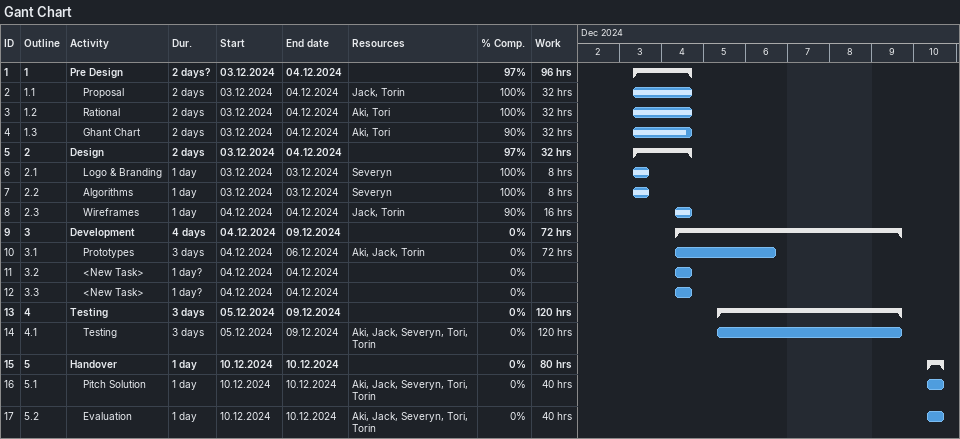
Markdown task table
Gant Chart

| ID | WBS | Task | Duration | Start | Finish | Resources | % complete | Work (h) |
|---|---|---|---|---|---|---|---|---|
| 1 | 1 | **Pre Design** | 2d? | 2024-12-03 | 2024-12-04 |  | 97 | 96 |
| 2 | 1.1 | Proposal | 2d | 2024-12-03 | 2024-12-04 | Jack, Torin | 100 | 32 |
| 3 | 1.2 | Rational | 2d | 2024-12-03 | 2024-12-04 | Aki, Tori | 100 | 32 |
| 4 | 1.3 | Ghant Chart | 2d | 2024-12-03 | 2024-12-04 | Aki, Tori | 90 | 32 |
| 5 | 2 | **Design** | 2d | 2024-12-03 | 2024-12-04 |  | 97 | 32 |
| 6 | 2.1 | Logo & Branding | 1d | 2024-12-03 | 2024-12-03 | Severyn | 100 | 8 |
| 7 | 2.2 | Algorithms | 1d | 2024-12-03 | 2024-12-03 | Severyn | 100 | 8 |
| 8 | 2.3 | Wireframes | 1d | 2024-12-04 | 2024-12-04 | Jack, Torin | 90 | 16 |
| 9 | 3 | **Development** | 4d | 2024-12-04 | 2024-12-09 |  | 0 | 72 |
| 10 | 3.1 | Prototypes | 3d | 2024-12-04 | 2024-12-06 | Aki, Jack, Torin | 0 | 72 |
| 11 | 3.2 | <New Task> | 1d? | 2024-12-04 | 2024-12-04 |  | 0 |  |
| 12 | 3.3 | <New Task> | 1d? | 2024-12-04 | 2024-12-04 |  | 0 |  |
| 13 | 4 | **Testing** | 3d | 2024-12-05 | 2024-12-09 |  | 0 | 120 |
| 14 | 4.1 | Testing | 3d | 2024-12-05 | 2024-12-09 | Aki, Jack, Severyn, Tori, Torin | 0 | 120 |
| 15 | 5 | **Handover** | 1d | 2024-12-10 | 2024-12-10 |  | 0 | 80 |
| 16 | 5.1 | Pitch Solution | 1d | 2024-12-10 | 2024-12-10 | Aki, Jack, Severyn, Tori, Torin | 0 | 40 |
| 17 | 5.2 | Evaluation | 1d | 2024-12-10 | 2024-12-10 | Aki, Jack, Severyn, Tori, Torin | 0 | 40 |
